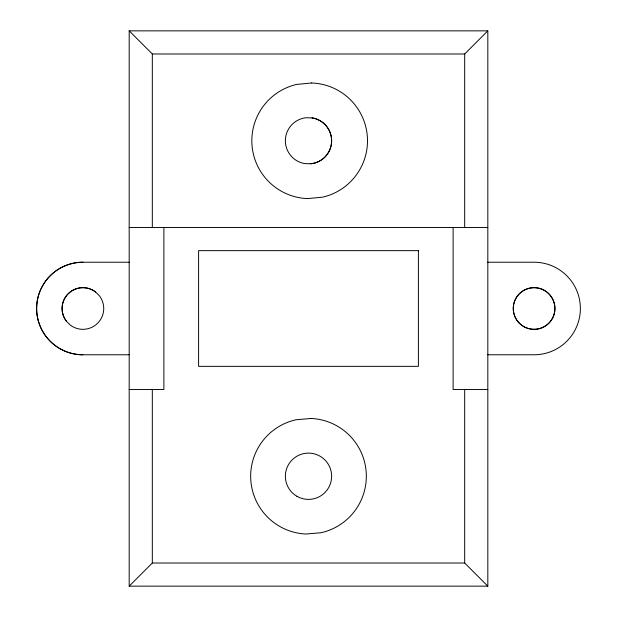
<?xml version="1.0" encoding="UTF-8"?>
<svg xmlns="http://www.w3.org/2000/svg" width="617" height="617" viewBox="0 0 617 617"><rect width="100%" height="100%" fill="white"/><g stroke="black" fill="none" stroke-linecap="round" stroke-linejoin="round"><path stroke-width="0.93" d="M129.184 30.85L152.322 53.987L464.678 53.987L487.816 30.85L129.184 30.85L129.184 586.15L487.816 586.15L487.816 30.85M129.184 586.15L152.322 563.013L464.678 563.013L487.816 586.15M129.184 227.519L487.816 227.519M129.184 354.775L82.909 354.775A46.275 46.275 0 0 1 36.634 308.5A46.275 46.275 0 0 1 82.909 262.225L129.184 262.225M487.816 262.225L534.091 262.225A46.275 46.275 0 0 1 580.366 308.5A46.275 46.275 0 0 1 534.091 354.775L487.816 354.775M129.184 389.481L163.891 389.481L163.891 227.519M487.816 389.481L453.109 389.481L453.109 227.519M312.171 117.909L306.14 117.739A23.137 23.137 0 0 0 304.829 163.598L310.86 163.767A23.137 23.137 0 0 0 312.171 117.909A23.137 23.137 0 0 1 310.86 163.767M95.589 291.98L99.43 295.821A20.824 20.824 0 0 1 70.23 325.02L66.389 321.179A20.824 20.824 0 0 1 95.589 291.98A20.824 20.824 0 0 0 66.389 321.179M464.678 53.987L464.678 227.519M464.678 389.481L464.678 563.013M152.322 53.987L152.322 227.519M152.322 389.481L152.322 563.013M82.909 354.775A46.275 46.275 0 0 1 36.634 308.5A46.275 46.275 0 0 1 82.909 262.225M311.6 82.979L296.576 84.444A57.844 57.844 0 0 0 307.76 198.597L322.791 197.124A57.844 57.844 0 0 0 311.6 82.979M311.13 418.465L296.083 419.753A57.844 57.844 0 0 0 305.87 534.029L320.917 532.741A57.844 57.844 0 0 0 311.13 418.465M418.403 250.656L198.597 250.656L198.597 366.344L418.403 366.344L418.403 250.656M519.367 323.223A20.824 20.824 0 0 0 554.205 313.891A20.824 20.824 0 0 0 528.7 288.386A20.824 20.824 0 0 0 519.367 323.223A20.824 20.824 0 0 0 554.205 313.891A20.824 20.824 0 0 0 528.7 288.386A20.824 20.824 0 0 0 519.367 323.223M296.931 496.284A23.137 23.137 0 0 0 331.637 476.247A23.137 23.137 0 0 0 296.931 456.21A23.137 23.137 0 0 0 296.931 496.284"/></g></svg>
